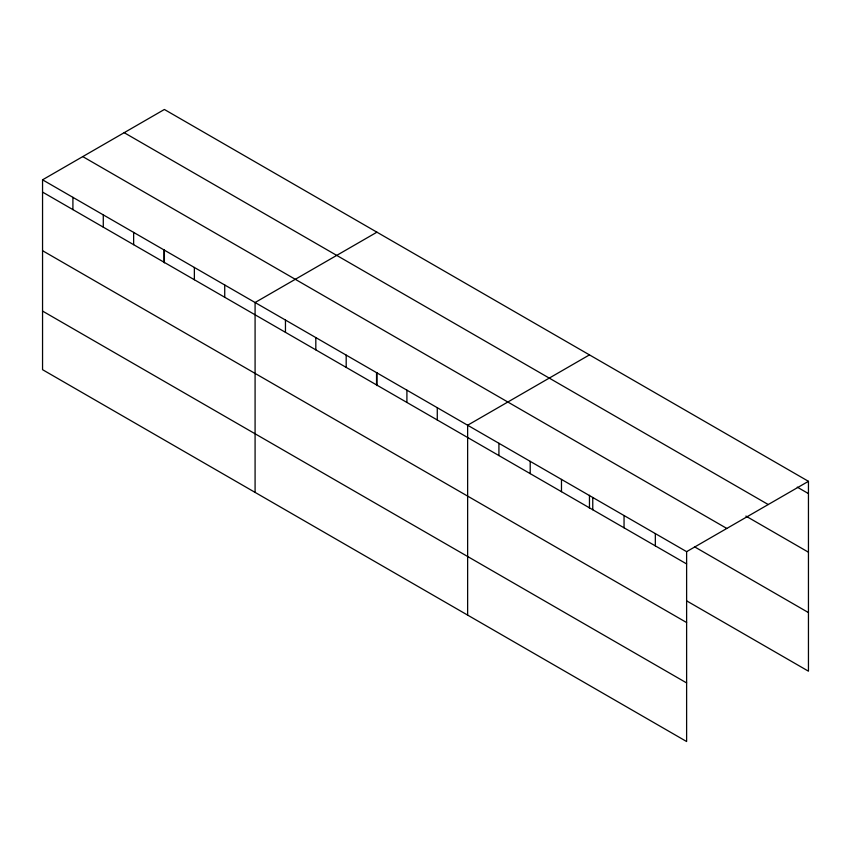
<?xml version="1.0" encoding="UTF-8"?>
<svg xmlns="http://www.w3.org/2000/svg" width="851" height="851" viewBox="0 0 851 851"><rect width="100%" height="100%" fill="white"/><g stroke="black" fill="none" stroke-linecap="round" stroke-linejoin="round"><path stroke-width="1.28" d="M686.619 622.538L686.619 551.661L42.55 179.816L42.55 369.685L686.619 741.529L686.619 622.538L42.55 250.694M686.672 600.88L808.45 671.184L808.45 481.315L164.381 109.471L42.55 179.816M376.929 232.185L255.087 302.52L255.087 492.389M589.466 354.888L467.635 425.234L467.635 615.103M686.619 551.661L808.45 481.315M797.281 487.144L808.45 493.601M124.182 132.682L768.24 504.537M745.88 516.078L808.45 552.203M82.76 156.595L726.818 528.45M694.49 546.789L808.45 612.582M42.55 192.092L686.619 563.936M42.55 311.072L686.619 682.928M655.334 533.598L655.334 545.874M624.049 515.536L624.049 527.811M592.764 497.473L592.764 509.749M589.466 495.271L589.466 508.292M561.479 479.411L561.479 491.697M530.205 461.348L530.205 473.635M498.92 443.297L498.92 455.572M437.276 407.703L437.276 419.979M406.906 390.173L406.906 402.449M376.929 372.557L376.929 385.588M376.546 372.642L376.546 384.918M346.187 355.112L346.187 367.387M315.817 337.581L315.817 349.857M285.457 320.05L285.457 332.326M224.728 284.989L224.728 297.265M194.368 267.459L194.368 279.734M164.381 249.854L164.381 262.874M163.998 249.928L163.998 262.214M133.639 232.397L133.639 244.684M103.279 214.867L103.279 227.153M72.909 197.336L72.909 209.623"/></g></svg>
